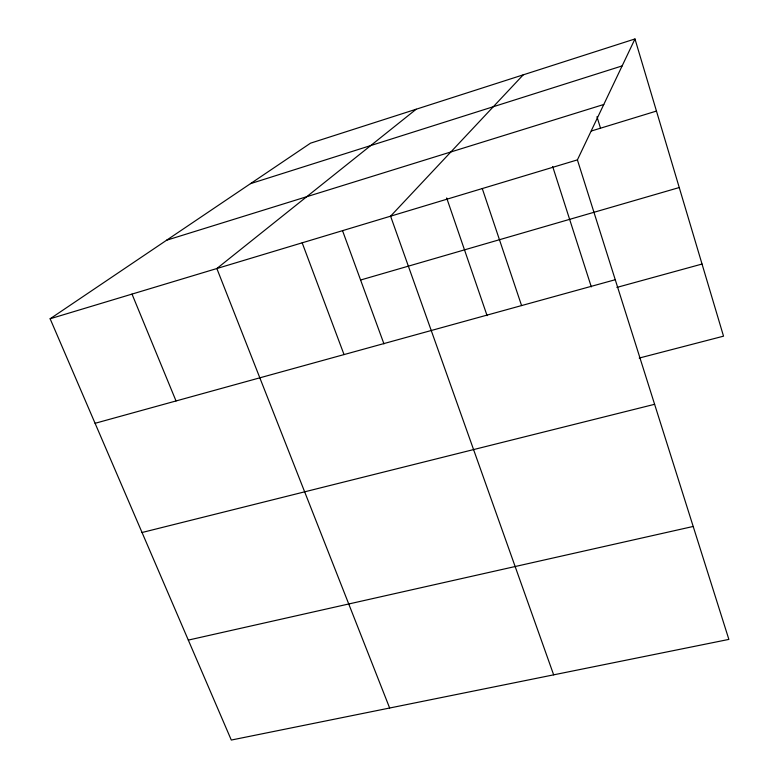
<?xml version="1.0" encoding="UTF-8"?>
<svg xmlns="http://www.w3.org/2000/svg" width="779" height="779" viewBox="0 0 779 779"><rect width="100%" height="100%" fill="white"/><g stroke="black" fill="none" stroke-linecap="round" stroke-linejoin="round"><path stroke-width="1.17" d="M577.405 159.89L634.973 38.95L310.519 143.17L50.129 318.767L231.295 740.05L728.871 639.403L577.405 159.89L50.129 318.767M523.245 74.842L390.591 216.173L553.655 674.848M416.2 109.226L216.854 268.521L389.646 708.023M250.468 183.659L622.139 65.913M166.609 240.214L603.774 104.483M591.388 130.989L656.463 111.066M360.589 280.021L679.249 187.544M95.087 423.299L615.254 279.719M616.88 287.412L702.035 264.042M639.208 358.067L723.525 336.168L634.973 38.95M142.041 532.505L654.603 404.301M188.314 640.095L693.193 526.458M132.011 294.092L176.025 400.951M302.174 242.814L344.036 354.581M342.507 230.594L383.95 343.87M446.669 197.954L487.089 315.651M482.269 188.547L521.579 305.572M552.671 166.521L591.31 286.886M596.967 116.723L600.512 128.194"/></g></svg>
